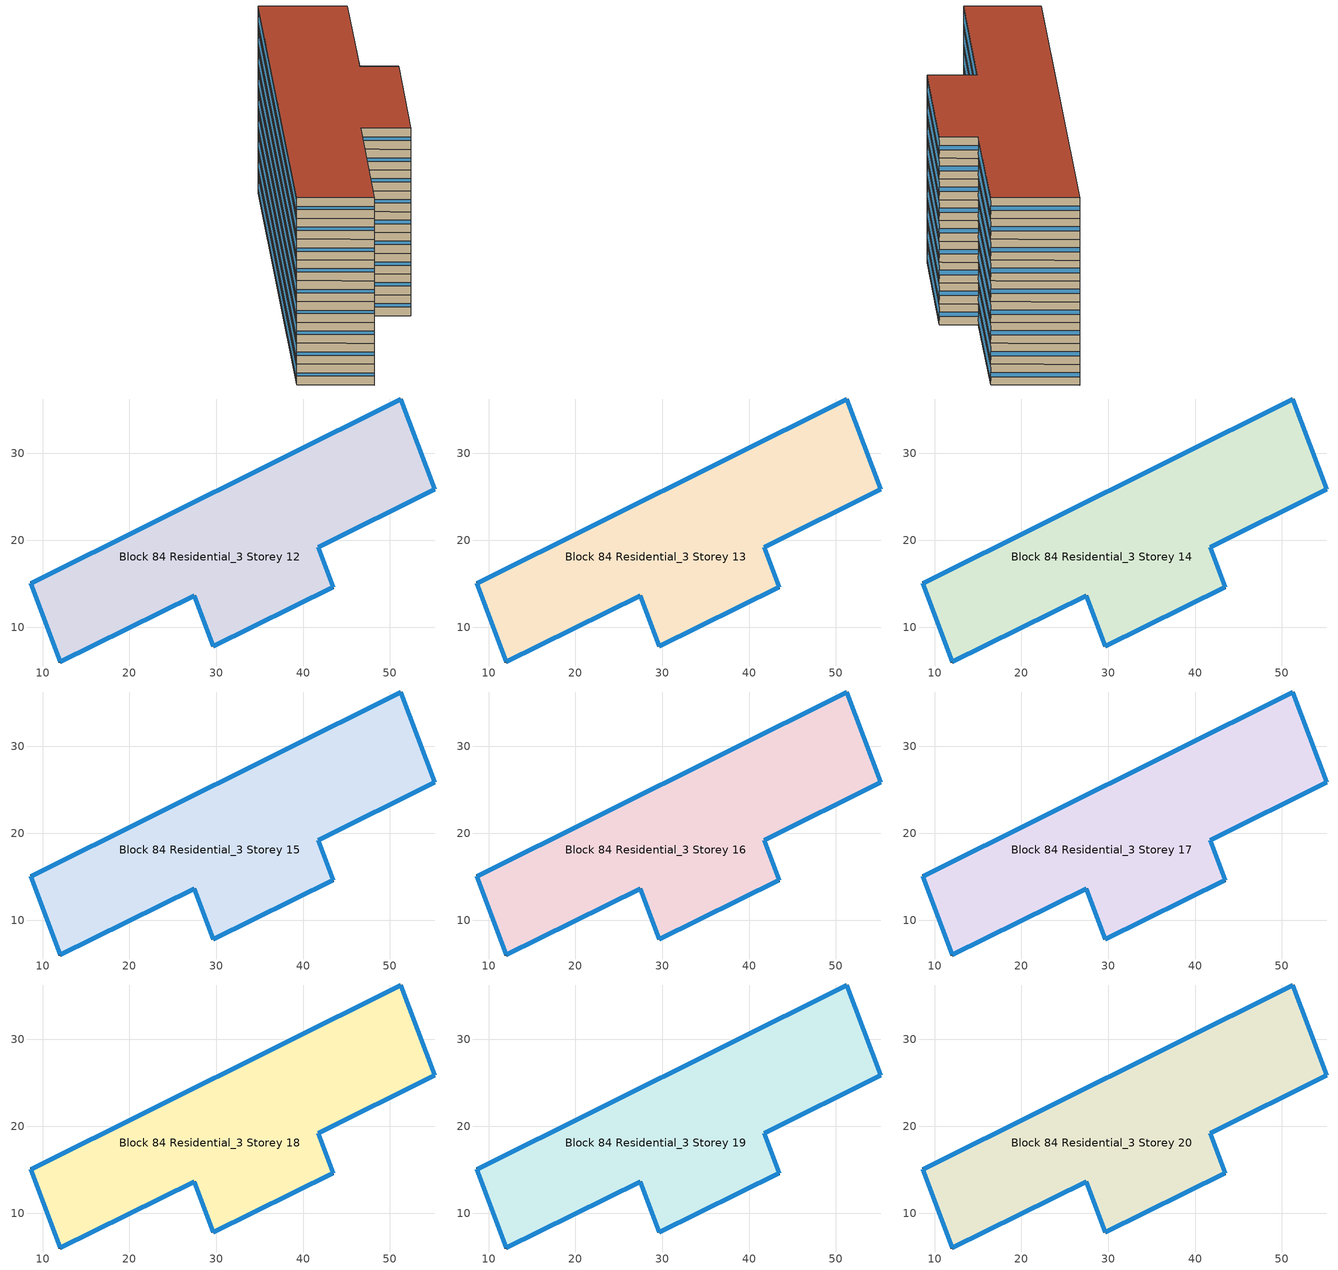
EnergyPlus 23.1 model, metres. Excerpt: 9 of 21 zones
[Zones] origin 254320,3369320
Block 84 Residential_3 Storey 12
 floor outside (Project Floor): 51.24,36.27 55.14,25.86 41.72,19.18 43.44,14.59 29.64,7.81 27.46,13.62 12.01,5.99 8.66,15.05 z36
 wall outside (Project Wall): 8.66,15.05 12.01,5.99 27.46,13.62 29.64,7.81 43.44,14.59 41.72,19.18 55.14,25.86 51.24,36.27 8.66,15.05 z36:39
 window (Residential_west_window_construction): 8.66,15.04 12.01,5.99 / 27.47,13.62 29.64,7.81 z37.27:37.73
 window (Residential_south_window_construction): 12.02,5.99 27.46,13.62 / 29.65,7.81 43.44,14.59 / 41.73,19.18 55.13,25.86 z36.6:38.4
 window (Residential_east_window_construction): 43.44,14.59 41.72,19.18 / 55.13,25.87 51.24,36.26 z37.2:37.8
 window (Residential_north_window_construction): 51.22,36.26 8.68,15.06 z36.75:38.25
 roof outside (Project Ceiling): 43.44,14.59 41.72,19.18 55.14,25.86 51.24,36.27 8.66,15.05 12.01,5.99 27.46,13.62 29.64,7.81 z39
Block 84 Residential_3 Storey 13
 floor outside (Project Floor): 51.24,36.27 55.14,25.86 41.72,19.18 43.44,14.59 29.64,7.81 27.46,13.62 12.01,5.99 8.66,15.05 z39
 wall outside (Project Wall): 8.66,15.05 12.01,5.99 27.46,13.62 29.64,7.81 43.44,14.59 41.72,19.18 55.14,25.86 51.24,36.27 8.66,15.05 z39:42
 window (Residential_west_window_construction): 8.66,15.04 12.01,5.99 / 27.47,13.62 29.64,7.81 z40.27:40.73
 window (Residential_south_window_construction): 12.02,5.99 27.46,13.62 / 29.65,7.81 43.44,14.59 / 41.73,19.18 55.13,25.86 z39.6:41.4
 window (Residential_east_window_construction): 43.44,14.59 41.72,19.18 / 55.13,25.87 51.24,36.26 z40.2:40.8
 window (Residential_north_window_construction): 51.22,36.26 8.68,15.06 z39.75:41.25
 roof outside (Project Ceiling): 43.44,14.59 41.72,19.18 55.14,25.86 51.24,36.27 8.66,15.05 12.01,5.99 27.46,13.62 29.64,7.81 z42
Block 84 Residential_3 Storey 14
 floor outside (Project Floor): 51.24,36.27 55.14,25.86 41.72,19.18 43.44,14.59 29.64,7.81 27.46,13.62 12.01,5.99 8.66,15.05 z42
 wall outside (Project Wall): 8.66,15.05 12.01,5.99 27.46,13.62 29.64,7.81 43.44,14.59 41.72,19.18 55.14,25.86 51.24,36.27 8.66,15.05 z42:45
 window (Residential_west_window_construction): 8.66,15.04 12.01,5.99 / 27.47,13.62 29.64,7.81 z43.27:43.73
 window (Residential_south_window_construction): 12.02,5.99 27.46,13.62 / 29.65,7.81 43.44,14.59 / 41.73,19.18 55.13,25.86 z42.6:44.4
 window (Residential_east_window_construction): 43.44,14.59 41.72,19.18 / 55.13,25.87 51.24,36.26 z43.2:43.8
 window (Residential_north_window_construction): 51.22,36.26 8.68,15.06 z42.75:44.25
 roof outside (Project Ceiling): 43.44,14.59 41.72,19.18 55.14,25.86 51.24,36.27 8.66,15.05 12.01,5.99 27.46,13.62 29.64,7.81 z45
Block 84 Residential_3 Storey 15
 floor outside (Project Floor): 51.24,36.27 55.14,25.86 41.72,19.18 43.44,14.59 29.64,7.81 27.46,13.62 12.01,5.99 8.66,15.05 z45
 wall outside (Project Wall): 8.66,15.05 12.01,5.99 27.46,13.62 29.64,7.81 43.44,14.59 41.72,19.18 55.14,25.86 51.24,36.27 8.66,15.05 z45:48
 window (Residential_west_window_construction): 8.66,15.04 12.01,5.99 / 27.47,13.62 29.64,7.81 z46.27:46.73
 window (Residential_south_window_construction): 12.02,5.99 27.46,13.62 / 29.65,7.81 43.44,14.59 / 41.73,19.18 55.13,25.86 z45.6:47.4
 window (Residential_east_window_construction): 43.44,14.59 41.72,19.18 / 55.13,25.87 51.24,36.26 z46.2:46.8
 window (Residential_north_window_construction): 51.22,36.26 8.68,15.06 z45.75:47.25
 roof outside (Project Ceiling): 43.44,14.59 41.72,19.18 55.14,25.86 51.24,36.27 8.66,15.05 12.01,5.99 27.46,13.62 29.64,7.81 z48
Block 84 Residential_3 Storey 16
 floor outside (Project Floor): 51.24,36.27 55.14,25.86 41.72,19.18 43.44,14.59 29.64,7.81 27.46,13.62 12.01,5.99 8.66,15.05 z48
 wall outside (Project Wall): 8.66,15.05 12.01,5.99 27.46,13.62 29.64,7.81 43.44,14.59 41.72,19.18 55.14,25.86 51.24,36.27 8.66,15.05 z48:51
 window (Residential_west_window_construction): 8.66,15.04 12.01,5.99 / 27.47,13.62 29.64,7.81 z49.27:49.73
 window (Residential_south_window_construction): 12.02,5.99 27.46,13.62 / 29.65,7.81 43.44,14.59 / 41.73,19.18 55.13,25.86 z48.6:50.4
 window (Residential_east_window_construction): 43.44,14.59 41.72,19.18 / 55.13,25.87 51.24,36.26 z49.2:49.8
 window (Residential_north_window_construction): 51.22,36.26 8.68,15.06 z48.75:50.25
 roof outside (Project Ceiling): 43.44,14.59 41.72,19.18 55.14,25.86 51.24,36.27 8.66,15.05 12.01,5.99 27.46,13.62 29.64,7.81 z51
Block 84 Residential_3 Storey 17
 floor outside (Project Floor): 51.24,36.27 55.14,25.86 41.72,19.18 43.44,14.59 29.64,7.81 27.46,13.62 12.01,5.99 8.66,15.05 z51
 wall outside (Project Wall): 8.66,15.05 12.01,5.99 27.46,13.62 29.64,7.81 43.44,14.59 41.72,19.18 55.14,25.86 51.24,36.27 8.66,15.05 z51:54
 window (Residential_west_window_construction): 8.66,15.04 12.01,5.99 / 27.47,13.62 29.64,7.81 z52.27:52.73
 window (Residential_south_window_construction): 12.02,5.99 27.46,13.62 / 29.65,7.81 43.44,14.59 / 41.73,19.18 55.13,25.86 z51.6:53.4
 window (Residential_east_window_construction): 43.44,14.59 41.72,19.18 / 55.13,25.87 51.24,36.26 z52.2:52.8
 window (Residential_north_window_construction): 51.22,36.26 8.68,15.06 z51.75:53.25
 roof outside (Project Ceiling): 43.44,14.59 41.72,19.18 55.14,25.86 51.24,36.27 8.66,15.05 12.01,5.99 27.46,13.62 29.64,7.81 z54
Block 84 Residential_3 Storey 18
 floor outside (Project Floor): 51.24,36.27 55.14,25.86 41.72,19.18 43.44,14.59 29.64,7.81 27.46,13.62 12.01,5.99 8.66,15.05 z54
 wall outside (Project Wall): 8.66,15.05 12.01,5.99 27.46,13.62 29.64,7.81 43.44,14.59 41.72,19.18 55.14,25.86 51.24,36.27 8.66,15.05 z54:57
 window (Residential_west_window_construction): 8.66,15.04 12.01,5.99 / 27.47,13.62 29.64,7.81 z55.27:55.73
 window (Residential_south_window_construction): 12.02,5.99 27.46,13.62 / 29.65,7.81 43.44,14.59 / 41.73,19.18 55.13,25.86 z54.6:56.4
 window (Residential_east_window_construction): 43.44,14.59 41.72,19.18 / 55.13,25.87 51.24,36.26 z55.2:55.8
 window (Residential_north_window_construction): 51.22,36.26 8.68,15.06 z54.75:56.25
 roof outside (Project Ceiling): 43.44,14.59 41.72,19.18 55.14,25.86 51.24,36.27 8.66,15.05 12.01,5.99 27.46,13.62 29.64,7.81 z57
Block 84 Residential_3 Storey 19
 floor outside (Project Floor): 51.24,36.27 55.14,25.86 41.72,19.18 43.44,14.59 29.64,7.81 27.46,13.62 12.01,5.99 8.66,15.05 z57
 wall outside (Project Wall): 8.66,15.05 12.01,5.99 27.46,13.62 29.64,7.81 43.44,14.59 41.72,19.18 55.14,25.86 51.24,36.27 8.66,15.05 z57:60
 window (Residential_west_window_construction): 8.66,15.04 12.01,5.99 / 27.47,13.62 29.64,7.81 z58.27:58.73
 window (Residential_south_window_construction): 12.02,5.99 27.46,13.62 / 29.65,7.81 43.44,14.59 / 41.73,19.18 55.13,25.86 z57.6:59.4
 window (Residential_east_window_construction): 43.44,14.59 41.72,19.18 / 55.13,25.87 51.24,36.26 z58.2:58.8
 window (Residential_north_window_construction): 51.22,36.26 8.68,15.06 z57.75:59.25
 roof outside (Project Ceiling): 43.44,14.59 41.72,19.18 55.14,25.86 51.24,36.27 8.66,15.05 12.01,5.99 27.46,13.62 29.64,7.81 z60
Block 84 Residential_3 Storey 20
 floor outside (Project Floor): 51.24,36.27 55.14,25.86 41.72,19.18 43.44,14.59 29.64,7.81 27.46,13.62 12.01,5.99 8.66,15.05 z60
 wall outside (Project Wall): 8.66,15.05 12.01,5.99 27.46,13.62 29.64,7.81 43.44,14.59 41.72,19.18 55.14,25.86 51.24,36.27 8.66,15.05 z60:63
 window (Residential_west_window_construction): 8.66,15.04 12.01,5.99 / 27.47,13.62 29.64,7.81 z61.27:61.73
 window (Residential_south_window_construction): 12.02,5.99 27.46,13.62 / 29.65,7.81 43.44,14.59 / 41.73,19.18 55.13,25.86 z60.6:62.4
 window (Residential_east_window_construction): 43.44,14.59 41.72,19.18 / 55.13,25.87 51.24,36.26 z61.2:61.8
 window (Residential_north_window_construction): 51.22,36.26 8.68,15.06 z60.75:62.25
 roof outside (Project Flat Roof): 43.44,14.59 41.72,19.18 55.14,25.86 51.24,36.27 8.66,15.05 12.01,5.99 27.46,13.62 29.64,7.81 z63
[Building]
Building_1: North Axis=0; Terrain=City; Loads Convergence Tolerance Value=0.04; Temperature Convergence Tolerance Value=0.4; Solar Distribution=FullExterior; Maximum Number of Warmup Days=25; Minimum Number of Warmup Days=6
[Site:Location]
CHN Design_Conditions: Latitude=30; Longitude=114; Time Zone=8; Elevation=12
[SIZINGPERIOD:DESIGNDAY] Day of Month=21; DryBulb Temperature Range Modifier Type=DefaultMultipliers; Humidity Condition Type=Wetbulb; Barometric Pressure=101181; Rain Indicator=No; Snow Indicator=No; Daylight Saving Time Indicator=No; Sky Clearness=0; Begin Environment Reset Mode=FullResetAtBeginEnvironment
Name | Month | Day Type | Maximum DryBulb Temperature | Daily DryBulb Temperature Range | Wetbulb or DewPoint at Maximum DryBulb | Wind Speed | Wind Direction | Solar Model Indicator | ASHRAE Clear Sky Optical Depth for Beam Irradiance taub | ASHRAE Clear Sky Optical Depth for Diffuse Irradiance taud
Ann Htg 99.6% Condns DB | 1 | WinterDesignDay | -10 | 0 | -4.8 | 1 | 340 | ASHRAEClearSky | 0 | 0
Ann Clg .4% Condns DB=>MWB | 7 | SummerDesignDay | 40 | 6.6 | 27.1 | 3.5 | 220 | ASHRAETau | 0.781 | 1.413
[MATERIAL]
DefaultMaterial: Roughness=Rough; Thickness=0.1; Conductivity=0.1; Density=1000; Specific Heat=1000; Thermal Absorptance=0.9; Solar Absorptance=0.7; Visible Absorptance=0.7
[WINDOWMATERIAL:SIMPLEGLAZINGSYSTEM] UFactor=1.5; Solar Heat Gain Coefficient=0.4; Visible Transmittance=0.6
Residential_east_window; Residential_south_window; Residential_west_window; Residential_north_window
[CONSTRUCTION]
Project Wall; Project Floor; Project Flat Roof; Project Ceiling: DefaultMaterial
Residential_east_window_construction: Residential_east_window
Residential_south_window_construction: Residential_south_window
Residential_west_window_construction: Residential_west_window
Residential_north_window_construction: Residential_north_window
[SPACE] Ceiling Height=autocalculate; Volume=autocalculate; Floor Area=autocalculate; Space Type=Residential
Name | Zone
Block 84 Residential_3 Storey 12_space | Block 84 Residential_3 Storey 12
Block 84 Residential_3 Storey 13_space | Block 84 Residential_3 Storey 13
Block 84 Residential_3 Storey 14_space | Block 84 Residential_3 Storey 14
Block 84 Residential_3 Storey 15_space | Block 84 Residential_3 Storey 15
Block 84 Residential_3 Storey 16_space | Block 84 Residential_3 Storey 16
Block 84 Residential_3 Storey 17_space | Block 84 Residential_3 Storey 17
Block 84 Residential_3 Storey 18_space | Block 84 Residential_3 Storey 18
Block 84 Residential_3 Storey 19_space | Block 84 Residential_3 Storey 19
Block 84 Residential_3 Storey 20_space | Block 84 Residential_3 Storey 20
[SPACELIST]
Residential: Block 84 Residential_3 Storey 0_space, Block 84 Residential_3 Storey 1_space, Block 84 Residential_3 Storey 2_space, Block 84 Residential_3 Storey 3_space, Block 84 Residential_3 Storey 4_space, Block 84 Residential_3 Storey 5_space, Block 84 Residential_3 Storey 6_space, Block 84 Residential_3 Storey 7_space, Block 84 Residential_3 Storey 8_space, Block 84 Residential_3 Storey 9_space, Block 84 Residential_3 Storey 10_space, Block 84 Residential_3 Storey 11_space, Block 84 Residential_3 Storey 12_space, Block 84 Residential_3 Storey 13_space, Block 84 Residential_3 Storey 14_space, Block 84 Residential_3 Storey 15_space, Block 84 Residential_3 Storey 16_space, Block 84 Residential_3 Storey 17_space, Block 84 Residential_3 Storey 18_space, Block 84 Residential_3 Storey 19_space, Block 84 Residential_3 Storey 20_space
[ZONE] Type=1; Multiplier=1; Ceiling Height=autocalculate; Volume=autocalculate; Floor Area=autocalculate; Part of Total Floor Area=Yes
Block 84 Residential_3 Storey 12; Block 84 Residential_3 Storey 13; Block 84 Residential_3 Storey 14; Block 84 Residential_3 Storey 15; Block 84 Residential_3 Storey 16; Block 84 Residential_3 Storey 17; Block 84 Residential_3 Storey 18; Block 84 Residential_3 Storey 19; Block 84 Residential_3 Storey 20
[PEOPLE]
People_for_residential: Zone or ZoneList or Space or SpaceList=Residential; Number of People Schedule=SeasonalSchedule_Schedule_residential_people; Number of People Calculation Method=People/Area; People per Floor Area=0.04; Fraction Radiant=0.3; Sensible Heat Fraction=autocalculate; Activity Level Schedule=SeasonalSchedule_Schedule_residential_activity; Carbon Dioxide Generation Rate=3.82e-08; Enable ASHRAE 55 Comfort Warnings=No; Mean Radiant Temperature Calculation Type=ZoneAveraged; Clothing Insulation Calculation Method=ClothingInsulationSchedule; Cold Stress Temperature Threshold=15.56; Heat Stress Temperature Threshold=30
[LIGHTS]
Light_for_residential: Zone or ZoneList or Space or SpaceList=Residential; Schedule=SeasonalSchedule_residential_lighting; Design Level Calculation Method=Watts/Area; Watts per Zone Floor Area=5; Return Air Fraction=0; Fraction Radiant=0.32; Fraction Visible=0.25; Fraction Replaceable=1; EndUse Subcategory=General; Return Air Fraction Calculated from Plenum Temperature=No; Return Air Fraction Function of Plenum Temperature Coefficient 1=0; Return Air Fraction Function of Plenum Temperature Coefficient 2=0
[ELECTRICEQUIPMENT]
Equipment_for_residential: Zone or ZoneList or Space or SpaceList=Residential; Schedule=SeasonalSchedule_Schedule_residential_equipment; Design Level Calculation Method=Watts/Area; Watts per Zone Floor Area=3.8; Fraction Latent=0; Fraction Radiant=0; Fraction Lost=0; EndUse Subcategory=Electric Equipment
[DAYLIGHTING:CONTROLS] Illuminance Setpoint at Reference Point 1=300
Name | Zone or Space | Glare Calculation Daylighting Reference Point | Daylighting Reference Point 1
Dlight_Block 84 Residential_3 Storey 12 | Block 84 Residential_3 Storey 12 | Rpoint_Block 84 Residential_3 Storey 12 | Rpoint_Block 84 Residential_3 Storey 12
Dlight_Block 84 Residential_3 Storey 13 | Block 84 Residential_3 Storey 13 | Rpoint_Block 84 Residential_3 Storey 13 | Rpoint_Block 84 Residential_3 Storey 13
Dlight_Block 84 Residential_3 Storey 14 | Block 84 Residential_3 Storey 14 | Rpoint_Block 84 Residential_3 Storey 14 | Rpoint_Block 84 Residential_3 Storey 14
Dlight_Block 84 Residential_3 Storey 15 | Block 84 Residential_3 Storey 15 | Rpoint_Block 84 Residential_3 Storey 15 | Rpoint_Block 84 Residential_3 Storey 15
Dlight_Block 84 Residential_3 Storey 16 | Block 84 Residential_3 Storey 16 | Rpoint_Block 84 Residential_3 Storey 16 | Rpoint_Block 84 Residential_3 Storey 16
Dlight_Block 84 Residential_3 Storey 17 | Block 84 Residential_3 Storey 17 | Rpoint_Block 84 Residential_3 Storey 17 | Rpoint_Block 84 Residential_3 Storey 17
Dlight_Block 84 Residential_3 Storey 18 | Block 84 Residential_3 Storey 18 | Rpoint_Block 84 Residential_3 Storey 18 | Rpoint_Block 84 Residential_3 Storey 18
Dlight_Block 84 Residential_3 Storey 19 | Block 84 Residential_3 Storey 19 | Rpoint_Block 84 Residential_3 Storey 19 | Rpoint_Block 84 Residential_3 Storey 19
Dlight_Block 84 Residential_3 Storey 20 | Block 84 Residential_3 Storey 20 | Rpoint_Block 84 Residential_3 Storey 20 | Rpoint_Block 84 Residential_3 Storey 20
[HVACTEMPLATE:ZONE:IDEALLOADSAIRSYSTEM] Template Thermostat=Thermostat_for_residential; Maximum Heating Supply Air Temperature=50; Minimum Cooling Supply Air Temperature=13; Maximum Heating Supply Air Humidity Ratio=0.0156; Minimum Cooling Supply Air Humidity Ratio=0.0077; Heating Limit=NoLimit; Cooling Limit=NoLimit; Dehumidification Control Type=ConstantSensibleHeatRatio; Cooling Sensible Heat Ratio=0.7; Dehumidification Setpoint=60; Humidification Control Type=None; Humidification Setpoint=30; Outdoor Air Method=DetailedSpecification; Outdoor Air Flow Rate per Person=0.00944; Outdoor Air Flow Rate per Zone Floor Area=0; Outdoor Air Flow Rate per Zone=0; Design Specification Outdoor Air Object=Ventilation_for_residential; Demand Controlled Ventilation Type=None; Outdoor Air Economizer Type=NoEconomizer; Heat Recovery Type=None; Sensible Heat Recovery Effectiveness=0.7; Latent Heat Recovery Effectiveness=0.65
Block 84 Residential_3 Storey 12; Block 84 Residential_3 Storey 13; Block 84 Residential_3 Storey 14; Block 84 Residential_3 Storey 15; Block 84 Residential_3 Storey 16; Block 84 Residential_3 Storey 17; Block 84 Residential_3 Storey 18; Block 84 Residential_3 Storey 19; Block 84 Residential_3 Storey 20
[DESIGNSPECIFICATION:OUTDOORAIR]
Ventilation_for_residential: Outdoor Air Method=Flow/Person; Outdoor Air Flow per Person=0.00833333; Outdoor Air Flow per Zone Floor Area=0; Outdoor Air Flow per Zone=0; Outdoor Air Flow Air Changes per Hour=0
[SCHEDULE:DAY:HOURLY]
Schedule_residential_lighting_weekday_hourly; Schedule_residential_lighting_holiday_hourly: 0.1, 0.1, 0.1, 0.1, 0.1, 0.8, 0.5, 0, 0, 0, 0, 0, 0, 0, 0, 0, 0, 0, 1, 1, 1, 1, 0.1, 0.1
Schedule_residential_equipment_weekday_hourly: 0.2, 0.2, 0.2, 0.2, 0.2, 0.2, 0.8, 0.8, 0.6, 0.6, 0.8, 0.8, 0.8, 0.5, 0.5, 0.5, 0.6, 0.9, 0.9, 0.9, 0.9, 0.9, 0.2, 0.2
Schedule_residential_equipment_holiday_hourly: 0.2, 0.2, 0.2, 0.2, 0.2, 0.2, 0.75, 1, 0.5, 0.3, 0.5, 0.8, 0.5, 0.25, 0.25, 0.25, 0.25, 0.5, 0.9, 0.8, 0.75, 0.5, 0.2, 0.2
Schedule_residential_people_weekday_hourly: 1, 1, 1, 1, 1, 1, 0.5, 0.5, 0, 0, 0, 0, 0, 0, 0, 0, 0, 0, 0, 0, 0.5, 1, 1, 1
Schedule_residential_people_holiday_hourly: 0.5, 0.5, 0.5, 0.5, 0.5, 0.5, 0.5, 0.5, 0.5, 0.5, 0.5, 0.5, 0.5, 0.5, 0.5, 0.5, 0.5, 0.5, 0.5, 0.5, 0.5, 0.5, 0.5, 0.5
Schedule_residential_activity_weekday_hourly; Schedule_residential_activity_holiday_hourly: 108, 108, 108, 108, 108, 108, 108, 108, 108, 108, 108, 108, 108, 108, 108, 108, 108, 108, 108, 108, 108, 108, 108, 108
[SCHEDULE:WEEK:DAILY]
Schedule_residential_lighting_weekly: Schedule_residential_lighting_holiday_hourly, Schedule_residential_lighting_weekday_hourly, Schedule_residential_lighting_weekday_hourly, Schedule_residential_lighting_weekday_hourly, Schedule_residential_lighting_weekday_hourly, Schedule_residential_lighting_weekday_hourly, Schedule_residential_lighting_holiday_hourly, Schedule_residential_lighting_holiday_hourly, Schedule_residential_lighting_weekday_hourly, Schedule_residential_lighting_weekday_hourly, Schedule_residential_lighting_holiday_hourly, Schedule_residential_lighting_holiday_hourly
Schedule_residential_equipment_weekly: Schedule_residential_equipment_holiday_hourly, Schedule_residential_equipment_weekday_hourly, Schedule_residential_equipment_weekday_hourly, Schedule_residential_equipment_weekday_hourly, Schedule_residential_equipment_weekday_hourly, Schedule_residential_equipment_weekday_hourly, Schedule_residential_equipment_holiday_hourly, Schedule_residential_equipment_holiday_hourly, Schedule_residential_equipment_weekday_hourly, Schedule_residential_equipment_weekday_hourly, Schedule_residential_equipment_holiday_hourly, Schedule_residential_equipment_holiday_hourly
Schedule_residential_people_weekly: Schedule_residential_people_holiday_hourly, Schedule_residential_people_weekday_hourly, Schedule_residential_people_weekday_hourly, Schedule_residential_people_weekday_hourly, Schedule_residential_people_weekday_hourly, Schedule_residential_people_weekday_hourly, Schedule_residential_people_holiday_hourly, Schedule_residential_people_holiday_hourly, Schedule_residential_people_weekday_hourly, Schedule_residential_people_weekday_hourly, Schedule_residential_people_holiday_hourly, Schedule_residential_people_holiday_hourly
Schedule_residential_activity_weekly: Schedule_residential_activity_holiday_hourly, Schedule_residential_activity_weekday_hourly, Schedule_residential_activity_weekday_hourly, Schedule_residential_activity_weekday_hourly, Schedule_residential_activity_weekday_hourly, Schedule_residential_activity_weekday_hourly, Schedule_residential_activity_holiday_hourly, Schedule_residential_activity_holiday_hourly, Schedule_residential_activity_weekday_hourly, Schedule_residential_activity_weekday_hourly, Schedule_residential_activity_holiday_hourly, Schedule_residential_activity_holiday_hourly
[SCHEDULE:YEAR]
SeasonalSchedule_residential_lighting: Schedule_residential_lighting_weekly, 1, 1, 12, 31
SeasonalSchedule_Schedule_residential_equipment: Schedule_residential_equipment_weekly, 1, 1, 12, 31
SeasonalSchedule_Schedule_residential_people: Schedule_residential_people_weekly, 1, 1, 12, 31
SeasonalSchedule_Schedule_residential_activity: Schedule_residential_activity_weekly, 1, 1, 12, 31
